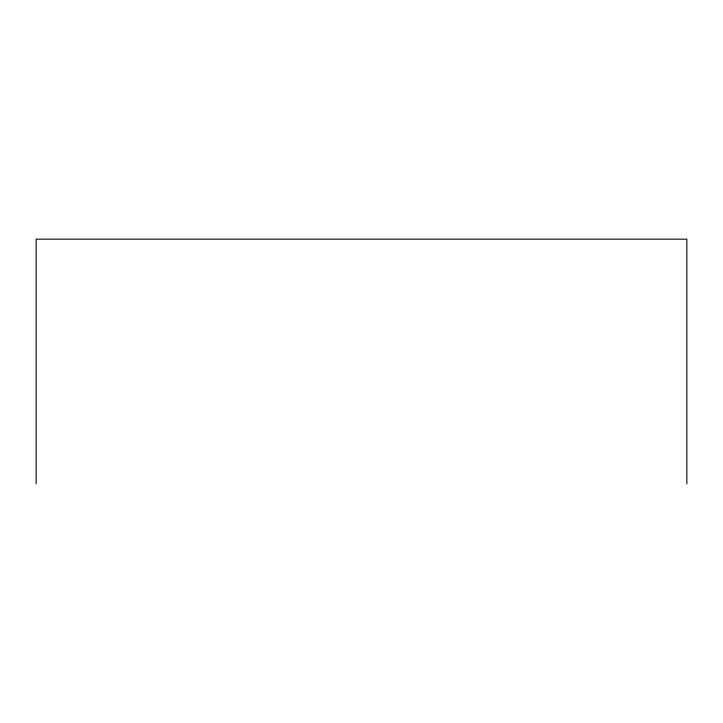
<?xml version="1.0" encoding="UTF-8"?>
<svg xmlns="http://www.w3.org/2000/svg" width="723" height="723" viewBox="0 0 723 723"><rect width="100%" height="100%" fill="white"/><g stroke="black" fill="none" stroke-linecap="round" stroke-linejoin="round"><path stroke-width="1.08" d="M686.85 483.832L686.85 239.168L36.15 239.168L36.15 483.832"/></g></svg>
